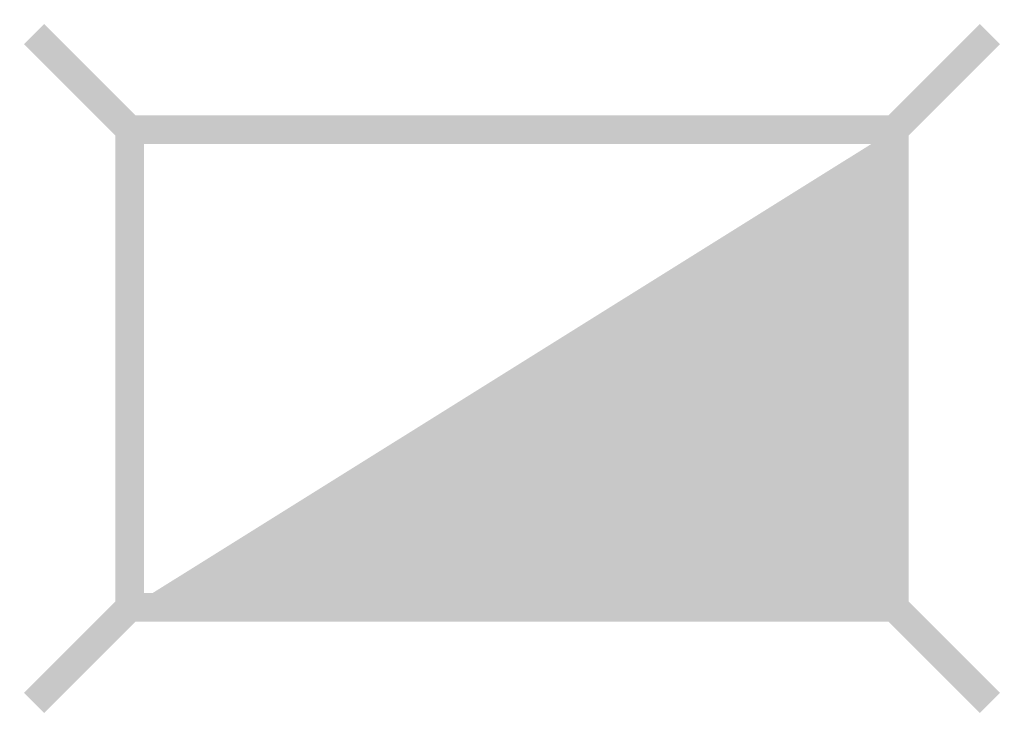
# Model space of a CAD drawing. Extents: x -0.1 to 10.2, y -0.1 to 7.2.
import ezdxf

# ---------------------------------------------------------------- set-up
doc = ezdxf.new("R2010")
doc.units = 0
doc.header["$MEASUREMENT"] = 0
doc.layers.get('0').update_dxf_attribs({"linetype": 'CONTINUOUS'})

msp = doc.modelspace()

# ---------------------------------------------------------------- linework, layer by layer
at = {"const_width": 0.3}
for points in [[(0, 7), (1, 6)], [(10, 7), (9, 6)], [(1, 1), (1, 6), (9, 6), (9, 1), (1, 1)], [(0, 0), (1, 1)], [(10, 0), (9, 1)]]:
    msp.add_lwpolyline(points, dxfattribs=at)
msp.add_solid([(1, 1), (9, 1), (9, 6)])

doc.saveas('drawing.dxf')
